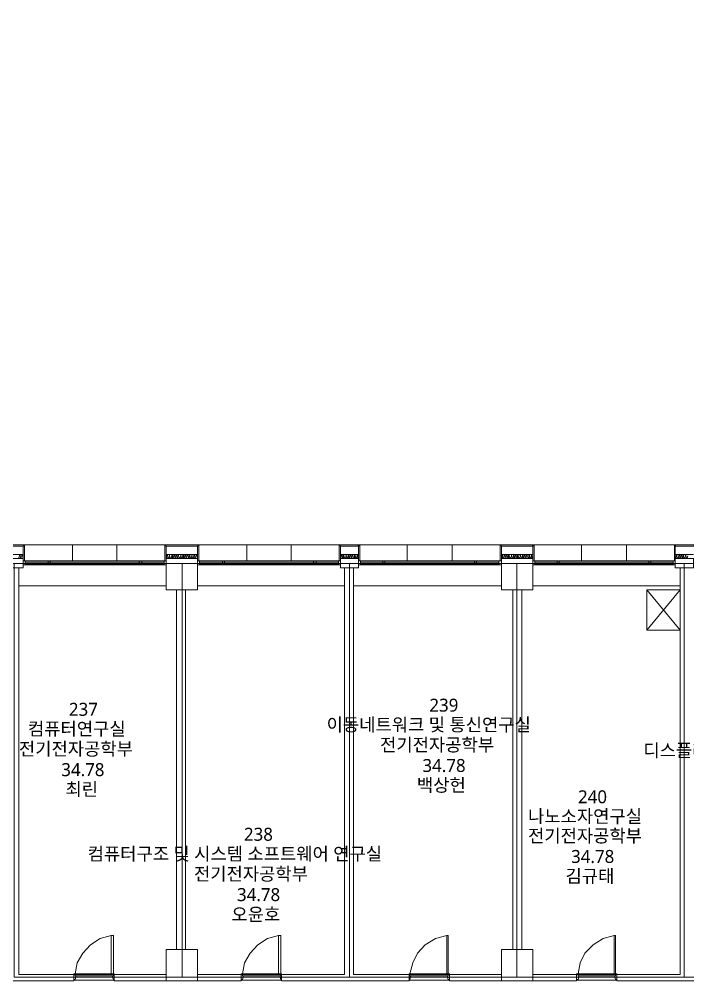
# Model space of a CAD drawing. Header units: millimetres. Extents: x -4020 to 126975, y -1911 to 106713.
# Drawn here: x 45550 to 60512, y 29627 to 51156 of the extents above; entities that cross this region are included whole.
import ezdxf

# ---------------------------------------------------------------- set-up
doc = ezdxf.new("R2010")
doc.units = ezdxf.units.MM
doc.layers.add('PDF_문자', color=7, linetype='Continuous')
doc.layers.add('PDF_형상', color=7, linetype='Continuous')
doc.styles.add('PDF 맑은 고딕', font='malgun.ttf')

msp = doc.modelspace()

# ---------------------------------------------------------------- linework, layer by layer
at = {"layer": 'PDF_형상', "lineweight": 5}
for points in [[(34195, 38969), (64445, 38969), (68191, 38969), (68191, 34539), (71689, 34539), (71689, 42218), (62440, 42218), (62440, 46073), (62440, 49773), (68393, 49773), (68393, 51172)], [(68393, 51172), (68393, 49773), (70212, 49773), (70212, 42218), (71689, 42218), (71689, 34539), (71689, 30886), (68191, 30886), (67041, 30886), (67041, 32518), (64445, 32518), (64445, 29704), (56688, 29704), (52942, 29704), (49196, 29704), (45434, 29704)], [(66295, 39389), (20158, 39389)], [(46740, 39389), (46740, 39031)], [(47734, 39389), (47734, 39031)], [(50641, 39389), (50641, 39031)], [(51636, 39389), (51636, 39031)], [(54232, 39389), (54232, 39031)], [(55243, 39389), (55243, 39031)], [(58134, 39389), (58134, 39031)], [(59144, 39389), (59144, 39031)], [(45247, 39171), (45636, 39171), (45620, 39171), (45620, 39140), (45636, 39093), (45620, 39078), (45605, 39078), (45589, 39093), (45605, 39140), (45605, 39171), (45589, 39171), (45574, 39171), (45574, 39140), (45589, 39093), (45574, 39078), (45558, 39078), (45543, 39093), (45558, 39140), (45558, 39171), (45543, 39171)], [(45636, 39031), (48838, 39031)], [(45683, 39000), (48792, 39000)], [(49538, 39031), (52740, 39031)], [(49584, 39000), (52693, 39000)], [(53144, 39031), (56346, 39031)], [(53191, 39000), (56284, 39000)], [(57046, 39031), (60232, 39031)], [(57092, 39000), (60186, 39000)], [(60512, 39171), (60497, 39171), (60466, 39171), (60466, 39140), (60450, 39171), (60434, 39171), (60419, 39171), (60419, 39140), (60434, 39093), (60419, 39078), (60403, 39078), (60403, 39093), (60403, 39140), (60403, 39171), (60388, 39171), (60372, 39171), (60372, 39140), (60388, 39093), (60372, 39078), (60357, 39078), (60341, 39093), (60357, 39140), (60357, 39171), (60341, 39171), (60326, 39171), (60326, 39140), (60341, 39093), (60326, 39093), (60326, 39078), (60310, 39078), (60295, 39093), (60310, 39140), (60310, 39171), (60295, 39171), (60279, 39171), (60263, 39140), (60263, 39171), (60232, 39171), (60637, 39171)], [(60512, 39078), (60497, 39093), (60512, 39140)], [(45543, 38876), (45543, 29767), (46771, 29767), (46771, 29627), (43926, 29627), (43926, 29767), (45341, 29767), (45341, 38876)], [(45636, 38938), (48838, 38938)], [(45683, 38954), (48792, 38954)], [(49538, 38938), (52740, 38938)], [(49584, 38954), (52693, 38954)], [(52833, 38876), (52833, 29767), (51419, 29767), (51419, 29627), (54279, 29627), (54279, 29782), (54294, 29782), (54294, 29736), (54310, 29736), (54310, 29704), (54294, 29658), (54279, 29658)], [(53035, 38876), (53035, 29767), (54279, 29767)], [(53144, 38938), (56346, 38938)], [(53191, 38954), (56284, 38954)], [(57046, 38938), (60232, 38938)], [(57092, 38954), (60186, 38954)], [(58927, 29767), (60341, 29767), (60341, 38876)], [(45543, 38472), (48838, 38472)], [(49071, 38378), (49071, 30326)], [(49273, 38378), (49273, 30326)], [(49538, 38472), (52833, 38472)], [(53035, 38472), (56346, 38472)], [(56595, 38378), (56595, 30326)], [(56797, 38378), (56797, 30326)], [(57046, 38472), (60341, 38472)], [(59595, 37477), (60341, 38378)], [(59595, 38378), (60341, 37477)], [(47610, 30637), (47361, 30575), (47144, 30435), (46973, 30248), (46848, 30031), (46802, 29782), (46802, 29736), (47657, 29736), (47657, 30637), (47610, 30637), (47610, 29782)], [(51356, 30637), (51108, 30575), (50890, 30435), (50719, 30248), (50595, 30031), (50548, 29782), (50548, 29736), (51403, 29736), (51403, 30637), (51356, 30637), (51356, 29782)], [(55118, 30637), (54869, 30575), (54636, 30435), (54465, 30248), (54357, 30031), (54294, 29782), (55149, 29782), (55149, 30637), (55118, 30637), (55118, 29782)], [(58864, 30637), (58616, 30575), (58398, 30435), (58212, 30248), (58103, 30031), (58056, 29782), (58896, 29782), (58896, 30637), (58864, 30637), (58864, 29782)], [(47672, 29767), (47672, 29782), (46771, 29782), (46771, 29767)], [(46817, 29736), (46817, 29704), (46802, 29658), (46771, 29658), (46771, 29673)], [(47641, 29736), (47641, 29704), (47657, 29658), (47672, 29658), (47672, 29673)], [(49538, 29767), (50517, 29767), (50517, 29627), (47672, 29627), (47672, 29767), (48838, 29767)], [(51419, 29767), (51419, 29782), (50517, 29782), (50517, 29767)], [(50564, 29736), (50564, 29704), (50548, 29658), (50517, 29658), (50517, 29673)], [(51387, 29736), (51387, 29704), (51403, 29658), (51419, 29658), (51419, 29673)], [(54310, 29736), (55134, 29736)], [(58025, 29658), (58056, 29658), (58072, 29704), (58072, 29736), (58056, 29736), (58056, 29782), (58025, 29782), (58025, 29627), (55180, 29627), (55180, 29782), (55149, 29782), (55149, 29736), (55134, 29736), (55134, 29704), (55149, 29658), (55180, 29658)], [(55180, 29767), (56346, 29767)], [(57046, 29767), (58025, 29767)], [(58072, 29736), (58880, 29736)], [(58927, 29658), (58896, 29658), (58880, 29704), (58880, 29736), (58896, 29736), (58896, 29782), (58927, 29782), (58927, 29627), (61087, 29627), (61087, 29782), (61118, 29782), (61118, 29736), (61134, 29736), (61134, 29704), (61118, 29658), (61087, 29658)]]:
    msp.add_lwpolyline(points, dxfattribs=at)
for points in [[(45247, 39358), (45216, 39389), (45667, 39389), (45636, 39358)], [(45636, 39358), (45667, 39389), (45667, 39031), (45636, 39031)], [(48838, 39358), (48807, 39389), (49569, 39389), (49538, 39358)], [(48838, 39358), (48807, 39389), (48807, 39031), (48838, 39031)], [(49538, 39358), (49569, 39389), (49569, 39031), (49538, 39031)], [(52740, 39358), (52709, 39389), (53160, 39389), (53128, 39358)], [(52740, 39358), (52709, 39389), (52709, 39031), (52740, 39031)], [(53144, 39358), (53175, 39389), (53175, 39031), (53144, 39031)], [(56346, 39358), (56315, 39389), (56315, 39031), (56346, 39031), (56346, 39358), (56315, 39389), (57061, 39389), (57030, 39358)], [(57046, 39358), (57077, 39389), (57077, 39031), (57046, 39031)], [(60232, 39358), (60217, 39389), (60217, 39031), (60232, 39031)], [(60248, 39358), (60217, 39389), (60668, 39389), (60637, 39358)], [(45247, 39078), (45247, 38876), (45636, 38876), (45636, 39078)], [(49196, 38969), (45434, 38969), (45434, 29704), (49196, 29704)], [(45636, 38938), (45683, 38938), (45683, 39031), (45636, 39031)], [(46196, 38938), (46242, 38938), (46242, 39031), (46196, 39031)], [(48232, 38938), (48294, 38938), (48294, 39031), (48232, 39031)], [(48792, 38938), (48838, 38938), (48838, 39031), (48792, 39031)], [(49522, 39140), (49538, 39093), (49522, 39078), (49507, 39078), (49491, 39093), (49507, 39140), (49507, 39171), (49491, 39171), (49475, 39171), (49475, 39140), (49491, 39093), (49475, 39093), (49475, 39078), (49460, 39078), (49444, 39093), (49460, 39140), (49460, 39171), (49444, 39171), (49429, 39171), (49413, 39140), (49413, 39171), (49382, 39171), (49367, 39171), (49367, 39140), (49382, 39093), (49367, 39078), (49351, 39078), (49351, 39093), (49351, 39140), (49351, 39171), (49336, 39171), (49320, 39171), (49320, 39140), (49336, 39093), (49320, 39078), (49305, 39078), (49289, 39093), (49305, 39140), (49305, 39171), (49289, 39171), (49273, 39171), (49273, 39140), (49289, 39093), (49273, 39078), (49258, 39078), (49242, 39093), (49258, 39140), (49258, 39171), (49242, 39171), (49227, 39171), (49227, 39140), (49227, 39093), (49227, 39078), (49211, 39078), (49196, 39093), (49211, 39140), (49211, 39171), (49196, 39171), (49180, 39171), (49165, 39140), (49149, 39171), (49134, 39171), (49118, 39171), (49118, 39140), (49134, 39093), (49118, 39078), (49102, 39078), (49102, 39093), (49102, 39140), (49102, 39171), (49087, 39171), (49071, 39171), (49071, 39140), (49087, 39093), (49071, 39078), (49056, 39078), (49040, 39093), (49056, 39140), (49056, 39171), (49040, 39171), (49025, 39171), (49025, 39140), (49040, 39093), (49025, 39078), (49009, 39078), (48994, 39093), (49009, 39140), (49009, 39171), (48994, 39171), (48978, 39171), (48978, 39140), (48978, 39093), (48978, 39078), (48963, 39078), (48947, 39093), (48963, 39140), (48963, 39171), (48947, 39171), (48916, 39171), (48916, 39140), (48900, 39171), (48885, 39171), (48869, 39171), (48869, 39140), (48885, 39093), (48869, 39078), (48854, 39078), (48854, 39093), (48838, 39093), (48854, 39140), (48854, 39171), (48838, 39171), (49538, 39171), (49522, 39171)], [(48838, 39078), (49538, 39078), (49538, 38378), (48838, 38378)], [(48916, 39140), (48900, 39093), (48900, 39078), (48916, 39078), (48931, 39093)], [(49165, 39140), (49149, 39093), (49165, 39078), (49180, 39093)], [(52942, 38969), (49196, 38969), (49196, 29704), (52942, 29704)], [(49413, 39140), (49398, 39093), (49413, 39078), (49429, 39078), (49429, 39093)], [(49538, 38938), (49584, 38938), (49584, 39031), (49538, 39031)], [(50097, 38938), (50144, 38938), (50144, 39031), (50097, 39031)], [(52134, 38938), (52196, 38938), (52196, 39031), (52134, 39031)], [(52693, 38938), (52740, 38938), (52740, 39031), (52693, 39031)], [(53128, 39140), (53128, 39093), (53128, 39078), (53113, 39078), (53097, 39093), (53113, 39140), (53113, 39171), (53097, 39171), (53066, 39171), (53066, 39140), (53082, 39093), (53066, 39078), (53051, 39078), (53051, 39093), (53051, 39140), (53051, 39171), (53035, 39171), (53020, 39171), (53020, 39140), (53035, 39093), (53020, 39078), (53004, 39078), (52989, 39093), (53004, 39140), (53004, 39171), (52989, 39171), (52973, 39171), (52973, 39140), (52989, 39093), (52973, 39078), (52958, 39078), (52942, 39093), (52958, 39140), (52958, 39171), (52942, 39171), (52926, 39171), (52926, 39140), (52926, 39093), (52926, 39078), (52911, 39078), (52895, 39093), (52911, 39140), (52911, 39171), (52895, 39171), (52880, 39171), (52864, 39140), (52849, 39171), (52833, 39171), (52818, 39171), (52818, 39140), (52833, 39093), (52818, 39078), (52802, 39078), (52802, 39093), (52802, 39140), (52802, 39171), (52787, 39171), (52771, 39171), (52771, 39140), (52787, 39093), (52771, 39078), (52755, 39078), (52740, 39093), (52755, 39140), (52755, 39171), (52740, 39171), (53144, 39171), (53128, 39171)], [(52740, 39078), (52740, 38876), (53144, 38876), (53144, 39078)], [(52864, 39140), (52849, 39093), (52864, 39078), (52880, 39078), (52880, 39093)], [(56688, 38969), (52942, 38969), (52942, 29704), (56688, 29704)], [(53144, 38938), (53191, 38938), (53191, 39031), (53144, 39031)], [(53688, 38938), (53735, 38938), (53735, 39031), (53688, 39031)], [(55740, 38938), (55787, 38938), (55787, 39031), (55740, 39031)], [(56284, 38938), (56346, 38938), (56346, 39031), (56284, 39031)], [(57015, 39140), (56999, 39171), (56984, 39171), (56968, 39171), (56968, 39140), (56984, 39093), (56968, 39078), (56952, 39078), (56952, 39093), (56952, 39140), (56952, 39171), (56937, 39171), (56921, 39171), (56921, 39140), (56937, 39093), (56921, 39078), (56906, 39078), (56890, 39093), (56906, 39140), (56906, 39171), (56890, 39171), (56875, 39171), (56875, 39140), (56890, 39093), (56875, 39078), (56859, 39078), (56844, 39093), (56859, 39140), (56859, 39171), (56844, 39171), (56828, 39171), (56828, 39140), (56828, 39093), (56828, 39078), (56813, 39078), (56797, 39093), (56813, 39140), (56813, 39171), (56797, 39171), (56766, 39171), (56766, 39140), (56750, 39171), (56735, 39171), (56719, 39171), (56719, 39140), (56735, 39093), (56719, 39078), (56704, 39078), (56704, 39093), (56704, 39140), (56704, 39171), (56688, 39171), (56673, 39171), (56673, 39140), (56688, 39093), (56673, 39078), (56657, 39078), (56642, 39093), (56657, 39140), (56657, 39171), (56642, 39171), (56626, 39171), (56626, 39140), (56626, 39093), (56626, 39078), (56611, 39078), (56595, 39093), (56611, 39140), (56611, 39171), (56595, 39171), (56579, 39171), (56564, 39140), (56564, 39171), (56533, 39171), (56517, 39171), (56517, 39140), (56533, 39093), (56517, 39078), (56502, 39078), (56502, 39093), (56502, 39140), (56502, 39171), (56486, 39171), (56471, 39171), (56471, 39140), (56486, 39093), (56471, 39078), (56455, 39078), (56440, 39093), (56455, 39140), (56455, 39171), (56440, 39171), (56424, 39171), (56424, 39140), (56440, 39093), (56424, 39078), (56408, 39078), (56393, 39093), (56408, 39140), (56408, 39171), (56393, 39171), (56377, 39171), (56377, 39140), (56377, 39093), (56377, 39078), (56362, 39078), (56346, 39093), (56362, 39140), (56362, 39171), (56346, 39171), (57046, 39171), (57030, 39171)], [(57046, 39078), (56346, 39078), (56346, 38378), (57046, 38378)], [(56564, 39140), (56548, 39093), (56564, 39078), (56579, 39078), (56579, 39093)], [(60434, 38969), (56688, 38969), (56688, 29704), (60434, 29704)], [(56766, 39140), (56750, 39093), (56750, 39078), (56766, 39078), (56781, 39093)], [(57015, 39140), (56999, 39093), (57015, 39078), (57030, 39093)], [(57046, 38938), (57092, 38938), (57092, 39031), (57046, 39031)], [(57590, 38938), (57636, 38938), (57636, 39031), (57590, 39031)], [(59642, 38938), (59688, 38938), (59688, 39031), (59642, 39031)], [(60186, 38938), (60232, 38938), (60232, 39031), (60186, 39031)], [(60232, 39078), (60232, 38876), (60637, 38876), (60637, 39078)], [(60263, 39140), (60248, 39093), (60263, 39078), (60279, 39078), (60279, 39093)], [(64445, 29720), (64445, 32518), (64445, 38969), (60434, 38969), (60434, 29704), (64445, 29704)], [(60466, 39140), (60450, 39093), (60450, 39078), (60466, 39078), (60481, 39093)], [(59595, 38378), (59595, 37477), (60341, 37477), (60341, 38378)], [(49538, 29627), (49538, 30326), (48838, 30326), (48838, 29627)], [(57046, 29627), (57046, 30326), (56346, 30326), (56346, 29627)], [(47672, 29767), (46771, 29767), (46771, 29642), (47672, 29642)], [(51419, 29767), (50517, 29767), (50517, 29642), (51419, 29642)], [(55180, 29767), (54279, 29767), (54279, 29642), (55180, 29642)], [(58927, 29767), (58025, 29767), (58025, 29642), (58927, 29642)]]:
    msp.add_lwpolyline(points, close=True, dxfattribs=at)

# ---------------------------------------------------------------- texts
at = {"layer": 'PDF_문자', "attachment_point": 4, "style": 'PDF 맑은 고딕'}
for s, insert, char_height in [('237', (46662, 35703), 290.5), ('239', (54729, 35796), 290.5), ('이동네트워크 및 통신연구실', (52429, 35346), 290.49), ('컴퓨터연구실', (45745, 35252), 290.5), ('전기전자공학부', (53626, 34895), 290.5), ('전기전자공학부', (45543, 34802), 290.5), ('디스플레이및나노시스템연구실', (59518, 34770), 290.49), ('34.78', (46491, 34351), 290.5), ('34.78', (54574, 34444), 290.5), ('최린', (46584, 33900), 290.5), ('백상헌', (54450, 33993), 290.5), ('240', (58056, 33744), 290.5), ('나노소자연구실', (56937, 33294), 290.5), ('238', (50579, 32905), 290.5), ('전기전자공학부', (56937, 32858), 290.5), ('컴퓨터구조 및 시스템 소프트웨어 연구실', (47081, 32454), 290.49), ('34.78', (57901, 32407), 290.5), ('전기전자공학부', (49460, 32003), 290.5), ('김규태', (57776, 31957), 290.5), ('34.78', (50424, 31553), 290.5), ('오윤호', (50299, 31102), 290.5)]:
    msp.add_mtext(s, dxfattribs=dict(at, insert=insert, char_height=char_height))

doc.saveas('drawing.dxf')
